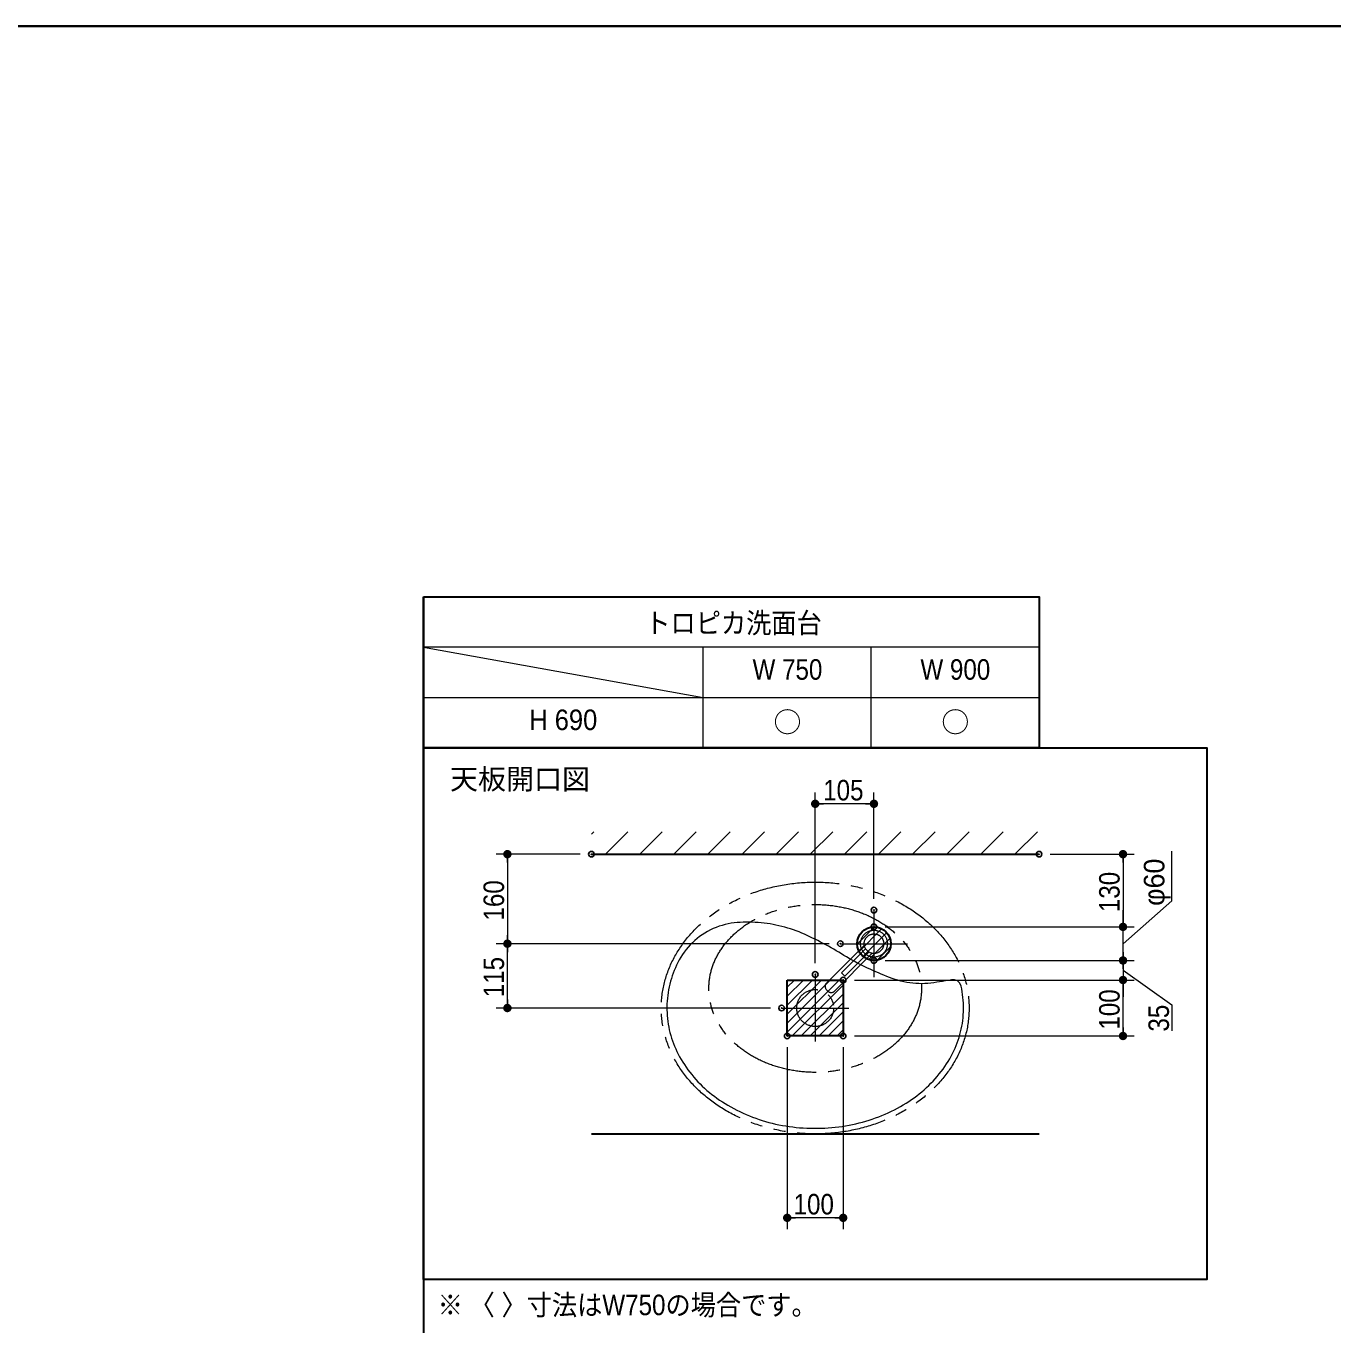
# Model space of a CAD drawing. Units: millimetres, scale not verified. Extents: x -6062 to 6062, y -3045 to 3045.
# Drawn here: x -3728 to -1392, y 449 to 2770 of the extents above; entities that cross this region are included whole.
import ezdxf
from ezdxf.enums import TextEntityAlignment as Align

# ---------------------------------------------------------------- set-up
doc = ezdxf.new("R2010")
doc.units = ezdxf.units.MM
doc.header["$LTSCALE"] = 20
doc.header["$PDMODE"] = 32
doc.header["$PDSIZE"] = 10
doc.linetypes.add('USER5', pattern=[13.3, 8, -1.06, 1.06, -1.06, 1.06, -1.06])
for name, color, linetype, lineweight in [('0-0_1図面枠', 7, 'Continuous', 20), ('0-1_2寸法-1', 7, 'Continuous', 15), ('0-2_0', 7, 'Continuous', 25), ('0-5_2寸法-2', 7, 'Continuous', 15), ('0-6_3一般', 7, 'Continuous', 15)]:
    doc.layers.add(name, color=color, linetype=linetype, lineweight=lineweight)
doc.layers.add('0-3_Defpoints', color=7, linetype='Continuous')
doc.styles.add('ＭＳ Ｐゴシック', font='')
doc.styles.get('ＭＳ Ｐゴシック').set_extended_font_data('MS PGothic')

# ---------------------------------------------------------------- blocks, each defined once
blk = doc.blocks.new('_Dot')
at = {"layer": '0-2_0'}
blk.add_line((-10, 0), (-20, 0), dxfattribs=at)
for points in [[(0, 0), (-10, 0), (-9.92, 1.25)], [(0, 0), (-9.92, -1.25), (-10, 0)], [(0, 0), (-9.92, 1.25), (-9.69, 2.49)], [(0, 0), (-9.69, -2.49), (-9.92, -1.25)], [(0, 0), (-9.69, 2.49), (-9.3, 3.68)], [(0, 0), (-9.3, -3.68), (-9.69, -2.49)], [(0, 0), (-9.3, 3.68), (-8.76, 4.82)], [(0, 0), (-8.76, -4.82), (-9.3, -3.68)], [(0, 0), (-8.76, 4.82), (-8.09, 5.88)], [(0, 0), (-8.09, -5.88), (-8.76, -4.82)], [(0, 0), (-8.09, 5.88), (-7.29, 6.85)], [(0, 0), (-7.29, -6.85), (-8.09, -5.88)], [(0, 0), (-7.29, 6.85), (-6.37, 7.71)], [(0, 0), (-6.37, -7.71), (-7.29, -6.85)], [(0, 0), (-6.37, 7.71), (-5.36, 8.44)], [(0, 0), (-5.36, -8.44), (-6.37, -7.71)], [(0, 0), (-5.36, 8.44), (-4.26, 9.05)], [(0, 0), (-4.26, -9.05), (-5.36, -8.44)], [(0, 0), (-4.26, 9.05), (-3.09, 9.51)], [(0, 0), (-3.09, -9.51), (-4.26, -9.05)], [(0, 0), (-3.09, 9.51), (-1.87, 9.82)], [(0, 0), (-1.87, -9.82), (-3.09, -9.51)], [(0, 0), (-1.87, 9.82), (-0.63, 9.98)], [(0, 0), (-0.63, -9.98), (-1.87, -9.82)], [(0, 0), (-0.63, 9.98), (0.63, 9.98)], [(0, 0), (0.63, -9.98), (-0.63, -9.98)], [(0, 0), (0.63, 9.98), (1.87, 9.82)], [(0, 0), (1.87, 9.82), (3.09, 9.51)], [(0, 0), (3.09, 9.51), (4.26, 9.05)], [(0, 0), (4.26, 9.05), (5.36, 8.44)], [(0, 0), (5.36, 8.44), (6.37, 7.71)], [(0, 0), (6.37, 7.71), (7.29, 6.85)], [(0, 0), (7.29, 6.85), (8.09, 5.88)], [(0, 0), (8.09, 5.88), (8.76, 4.82)], [(0, 0), (8.76, 4.82), (9.3, 3.68)], [(0, 0), (9.3, 3.68), (9.69, 2.49)], [(0, 0), (9.69, 2.49), (9.92, 1.25)], [(0, 0), (9.92, 1.25), (10, 0)], [(0, 0), (1.87, -9.82), (0.63, -9.98)], [(0, 0), (3.09, -9.51), (1.87, -9.82)], [(0, 0), (4.26, -9.05), (3.09, -9.51)], [(0, 0), (5.36, -8.44), (4.26, -9.05)], [(0, 0), (6.37, -7.71), (5.36, -8.44)], [(0, 0), (7.29, -6.85), (6.37, -7.71)], [(0, 0), (8.09, -5.88), (7.29, -6.85)], [(0, 0), (8.76, -4.82), (8.09, -5.88)], [(0, 0), (9.3, -3.68), (8.76, -4.82)], [(0, 0), (9.69, -2.49), (9.3, -3.68)], [(0, 0), (9.92, -1.25), (9.69, -2.49)], [(0, 0), (10, 0), (9.92, -1.25)]]:
    blk.add_solid(points, dxfattribs=at)
blk = doc.blocks.new('グループ-2')
at = {"layer": '0-0_1図面枠', "lineweight": 35}
blk.add_lwpolyline([(-80000, 55400), (80000, 55400), (80000, -55400), (-80000, -55400)], close=True, dxfattribs=at)

msp = doc.modelspace()

# ---------------------------------------------------------------- linework, layer by layer
at = {"layer": '0-0_1図面枠', "lineweight": 30}
msp.add_line((-3017.5, 1750), (-3017.5, -2420), dxfattribs=at)
at = {"layer": '0-0_1図面枠', "lineweight": 15}
for p, q in [((-1917.5, 1660), (-3017.5, 1660)), ((-3017.5, 1660), (-2517.5, 1570)), ((-2517.5, 1480), (-2517.5, 1660)), ((-2217.5, 1480), (-2217.5, 1660)), ((-3017.5, 1570), (-1917.5, 1570))]:
    msp.add_line(p, q, dxfattribs=at)
at = {"layer": '0-0_1図面枠', "lineweight": 30}
for points in [[(-3017.5, 1750), (-1917.5, 1750), (-1917.5, 1480), (-3017.5, 1480)], [(-3017.5, 1480), (-1617.5, 1480), (-1617.5, 530), (-3017.5, 530)]]:
    msp.add_lwpolyline(points, close=True, dxfattribs=at)
at = {"layer": '0-1_2寸法-1'}
for p, q in [((-2317.5, 1095), (-2317.5, 1400)), ((-2227.51, 1380), (-2302.49, 1380)), ((-2212.5, 1210), (-2212.5, 1400)), ((-2737.5, 1290), (-2887.5, 1290)), ((-1897.5, 1290), (-1747.5, 1290)), ((-2867.5, 1274.99), (-2867.5, 1145.01)), ((-1767.5, 1274.99), (-1767.5, 1175.01)), ((-2192.5, 1160), (-1747.5, 1160)), ((-2292.5, 1130), (-2887.5, 1130)), ((-2292.5, 1130), (-2887.5, 1130)), ((-2867.5, 1030.01), (-2867.5, 1114.99)), ((-2247.5, 1065), (-1747.5, 1065)), ((-1767.5, 980.01), (-1767.5, 1049.99)), ((-2397.5, 1015), (-2887.5, 1015)), ((-2247.5, 965), (-1747.5, 965)), ((-2367.5, 945), (-2367.5, 620)), ((-2267.5, 945), (-2267.5, 620)), ((-2282.51, 640), (-2352.49, 640))]:
    msp.add_line(p, q, dxfattribs=at)
at = {"layer": '0-3_Defpoints'}
for p in [(-2317.5, 1380), (-2717.5, 1290), (-1917.5, 1290), (-2212.5, 1190), (-2212.5, 1160), (-2212.5, 1160), (-1767.5, 1160), (-1767.5, 1160), (-2867.5, 1130), (-2272.5, 1130), (-2212.5, 1100), (-2317.5, 1075), (-2267.5, 1065), (-2267.5, 1065), (-1767.5, 1065), (-1767.5, 1065), (-2377.5, 1015), (-2367.5, 965), (-2267.5, 965), (-2367.5, 640)]:
    msp.add_point(p, dxfattribs=at)
at = {"layer": '0-5_2寸法-2'}
for p, q in [((-1767.5, 1175.01), (-1767.5, 1190.01)), ((-2192.5, 1160), (-1747.5, 1160)), ((-1767.5, 1100), (-1767.5, 1160)), ((-1767.5, 1100), (-1767.5, 1160)), ((-1767.5, 1115.01), (-1767.5, 1130.01)), ((-2192.5, 1100), (-1747.5, 1100)), ((-2192.5, 1100), (-1747.5, 1100)), ((-1767.5, 1100), (-1767.5, 1065)), ((-1767.5, 1100), (-1767.5, 1065)), ((-1767.5, 1084.99), (-1767.5, 1069.99)), ((-2247.5, 1065), (-1747.5, 1065)), ((-1767.5, 1049.99), (-1767.5, 1034.99))]:
    msp.add_line(p, q, dxfattribs=at)
for points in [[(-1767.5, 1130), (-1680.44, 1206.51), (-1680.44, 1295.19)], [(-1767.5, 1082.5), (-1680.44, 1020.58), (-1680.44, 974.38)]]:
    msp.add_lwpolyline(points, dxfattribs=at)
at = {"layer": '0-6_3一般'}
for p, q in [((-2717.5, 1325.52), (-2713.02, 1330)), ((-2692.06, 1290), (-2652.06, 1330)), ((-2631.1, 1290), (-2591.1, 1330)), ((-2570.14, 1290), (-2530.14, 1330)), ((-2509.18, 1290), (-2469.18, 1330)), ((-2448.22, 1290), (-2408.22, 1330)), ((-2387.26, 1290), (-2347.26, 1330)), ((-2326.3, 1290), (-2286.3, 1330)), ((-2265.34, 1290), (-2225.34, 1330)), ((-2204.38, 1290), (-2164.38, 1330)), ((-2143.42, 1290), (-2103.42, 1330)), ((-2082.46, 1290), (-2042.46, 1330)), ((-2021.5, 1290), (-1981.5, 1330)), ((-1960.54, 1290), (-1920.54, 1330)), ((-2242.36, 1129.14), (-2211.56, 1159.94)), ((-2239.19, 1116.31), (-2198.88, 1156.62)), ((-2232.16, 1107.34), (-2189.91, 1149.59)), ((-2221.94, 1101.56), (-2184.13, 1139.37)), ((-2206.86, 1100.64), (-2183.03, 1124.47)), ((-2367.5, 1052), (-2354.5, 1065)), ((-2367.5, 1036), (-2338.5, 1065)), ((-2367.5, 1020), (-2322.5, 1065)), ((-2367.5, 1004), (-2306.5, 1065)), ((-2367.5, 988), (-2290.5, 1065)), ((-2367.5, 972), (-2274.5, 1065)), ((-2358.5, 965), (-2267.5, 1056)), ((-2342.5, 965), (-2267.5, 1040)), ((-2326.5, 965), (-2267.5, 1024)), ((-2310.5, 965), (-2267.5, 1008)), ((-2294.5, 965), (-2267.5, 992)), ((-2278.5, 965), (-2267.5, 976))]:
    msp.add_line(p, q, dxfattribs=at)
at = {"layer": '0-6_3一般', "lineweight": 30}
for p, q in [((-2717.5, 1290), (-1917.5, 1290)), ((-2717.5, 790), (-1917.5, 790))]:
    msp.add_line(p, q, dxfattribs=at)
at = {"layer": '0-6_3一般', "linetype": 'USER5'}
for p, q in [((-2212.5, 1190), (-2212.5, 1070)), ((-2272.5, 1130), (-2152.5, 1130)), ((-2317.5, 1075), (-2317.5, 955)), ((-2377.5, 1015), (-2257.5, 1015))]:
    msp.add_line(p, q, dxfattribs=at)
for points in [[(-2446.45, 1168.37), (-2451.78, 1168.14), (-2457.1, 1167.8), (-2462.44, 1167.25), (-2467.8, 1166.48), (-2473.17, 1165.48), (-2478.54, 1164.24), (-2483.88, 1162.76), (-2489.19, 1161.05), (-2494.45, 1159.1), (-2499.64, 1156.91), (-2504.75, 1154.5), (-2509.76, 1151.85), (-2514.66, 1148.99), (-2519.43, 1145.91), (-2524.05, 1142.64), (-2528.53, 1139.16), (-2532.84, 1135.51), (-2536.97, 1131.68), (-2540.92, 1127.7), (-2544.67, 1123.57), (-2548.22, 1119.31), (-2551.56, 1114.94), (-2554.69, 1110.46), (-2557.61, 1105.89), (-2560.31, 1101.26), (-2562.79, 1096.56), (-2565.12, 1091.83), (-2567.31, 1087.06), (-2569.35, 1082.27), (-2571.24, 1077.44), (-2572.99, 1072.58), (-2574.58, 1067.69), (-2576.03, 1062.76), (-2577.34, 1057.81), (-2578.5, 1052.82), (-2579.51, 1047.8), (-2580.37, 1042.75), (-2581.09, 1037.67), (-2581.66, 1032.55)], [(-2252.4, 1101.16), (-2257.03, 1103.78), (-2261.64, 1106.45), (-2266.21, 1109.17), (-2270.78, 1111.91), (-2275.35, 1114.64), (-2279.91, 1117.38), (-2284.49, 1120.1), (-2289.09, 1122.78), (-2293.72, 1125.41), (-2298.38, 1127.99), (-2303.07, 1130.52), (-2307.78, 1133), (-2312.52, 1135.44), (-2317.29, 1137.82), (-2322.08, 1140.15), (-2326.89, 1142.43), (-2331.73, 1144.65), (-2336.59, 1146.83), (-2341.48, 1148.94), (-2346.42, 1150.96), (-2351.42, 1152.87), (-2356.46, 1154.68), (-2361.55, 1156.39), (-2366.68, 1157.99), (-2371.86, 1159.48), (-2377.07, 1160.85), (-2382.31, 1162.12), (-2387.58, 1163.28), (-2392.88, 1164.32), (-2398.2, 1165.24), (-2403.54, 1166.05), (-2408.89, 1166.75), (-2414.26, 1167.33), (-2419.63, 1167.79), (-2425, 1168.14), (-2430.37, 1168.37), (-2435.74, 1168.49), (-2441.1, 1168.49), (-2446.45, 1168.37)], [(-2229.73, 1126.92), (-2297.96, 1058.69), (-2298.41, 1058.17), (-2298.82, 1057.58), (-2299.17, 1056.92), (-2299.45, 1056.2), (-2299.65, 1055.41), (-2299.77, 1054.57), (-2299.79, 1053.69), (-2299.72, 1052.78), (-2299.55, 1051.87), (-2299.29, 1050.95), (-2298.94, 1050.05), (-2298.52, 1049.18), (-2298.04, 1048.35), (-2297.5, 1047.57), (-2296.92, 1046.86), (-2296.3, 1046.2), (-2295.64, 1045.58), (-2294.93, 1045), (-2294.15, 1044.46), (-2293.32, 1043.98), (-2292.45, 1043.56), (-2291.55, 1043.21), (-2290.63, 1042.95), (-2289.72, 1042.78), (-2288.81, 1042.71), (-2287.93, 1042.73), (-2287.09, 1042.85), (-2286.3, 1043.05), (-2285.58, 1043.33), (-2284.92, 1043.68), (-2284.33, 1044.09), (-2283.81, 1044.54), (-2215.58, 1112.77)], [(-2227.38, 1120.78), (-2270.48, 1077.67), (-2264.83, 1072.02), (-2221.72, 1115.12)], [(-2056.81, 1054.22), (-2059.03, 1059.35), (-2063.31, 1063.46), (-2068.74, 1065.53), (-2074.1, 1065.29), (-2079.35, 1064.42), (-2084.6, 1063.55), (-2089.86, 1062.68), (-2095.11, 1061.81), (-2100.36, 1060.94), (-2105.62, 1060.09), (-2110.92, 1059.41), (-2116.26, 1058.91), (-2121.63, 1058.6), (-2127.02, 1058.49), (-2132.42, 1058.57), (-2137.82, 1058.84), (-2143.21, 1059.31), (-2148.58, 1059.98), (-2153.92, 1060.83), (-2159.21, 1061.88), (-2164.45, 1063.11), (-2169.63, 1064.53), (-2174.74, 1066.12), (-2179.77, 1067.88), (-2184.76, 1069.73), (-2189.73, 1071.64), (-2194.69, 1073.6), (-2199.63, 1075.61), (-2204.54, 1077.67), (-2209.44, 1079.79), (-2214.31, 1081.96), (-2219.16, 1084.18), (-2223.99, 1086.45), (-2228.79, 1088.78), (-2233.56, 1091.15), (-2238.31, 1093.58), (-2243.04, 1096.06), (-2247.73, 1098.58), (-2252.4, 1101.16)], [(-2077.18, 924.3), (-2074.56, 928.97), (-2072.09, 933.67), (-2069.76, 938.41), (-2067.59, 943.17), (-2065.55, 947.97), (-2063.67, 952.8), (-2061.93, 957.66), (-2060.34, 962.56), (-2058.9, 967.48), (-2057.6, 972.44), (-2056.45, 977.43), (-2055.45, 982.45), (-2054.59, 987.5), (-2053.88, 992.59), (-2053.32, 997.7), (-2052.9, 1002.85), (-2052.63, 1008.03), (-2052.51, 1013.24), (-2052.53, 1018.47), (-2052.7, 1023.68), (-2053.02, 1028.85), (-2053.49, 1033.98), (-2054.1, 1039.09), (-2054.86, 1044.16), (-2055.76, 1049.21), (-2056.81, 1054.22), (-2056.81, 1054.22)], [(-2581.66, 1032.55), (-2582.08, 1027.4), (-2582.36, 1022.23), (-2582.49, 1017.01), (-2582.47, 1011.78), (-2582.31, 1006.58), (-2582, 1001.41), (-2581.54, 996.27), (-2580.94, 991.16), (-2580.19, 986.08), (-2579.29, 981.04), (-2578.24, 976.03), (-2577.05, 971.05), (-2575.71, 966.1), (-2574.23, 961.18), (-2572.6, 956.3), (-2570.82, 951.45), (-2568.89, 946.63), (-2566.82, 941.84), (-2564.6, 937.08), (-2562.23, 932.36), (-2559.72, 927.66), (-2557.06, 923), (-2554.26, 918.37), (-2551.3, 913.78), (-2548.2, 909.21), (-2544.96, 904.69), (-2541.61, 900.25), (-2538.16, 895.9), (-2534.59, 891.63), (-2530.92, 887.45), (-2527.14, 883.36), (-2523.25, 879.36), (-2519.26, 875.44), (-2515.16, 871.62), (-2510.95, 867.87), (-2506.63, 864.22), (-2502.21, 860.65), (-2497.68, 857.17), (-2493.04, 853.78)], [(-2263.18, 804.45), (-2257.08, 805.53), (-2251.02, 806.74), (-2245, 808.07), (-2239.02, 809.52), (-2233.08, 811.08), (-2227.18, 812.76), (-2221.32, 814.57), (-2215.49, 816.49), (-2209.71, 818.53), (-2203.97, 820.69), (-2198.26, 822.97), (-2192.6, 825.37), (-2186.97, 827.89), (-2181.4, 830.52), (-2175.93, 833.24), (-2170.57, 836.05), (-2165.31, 838.94), (-2160.17, 841.92), (-2155.13, 844.99), (-2150.2, 848.15), (-2145.37, 851.39), (-2140.66, 854.72), (-2136.05, 858.14), (-2131.55, 861.64), (-2127.15, 865.23), (-2122.86, 868.91), (-2118.68, 872.68), (-2114.61, 876.53), (-2110.65, 880.47), (-2106.79, 884.5), (-2103.04, 888.61), (-2099.4, 892.82), (-2095.87, 897.11), (-2092.44, 901.48), (-2089.12, 905.95), (-2085.92, 910.48), (-2082.86, 915.06), (-2079.94, 919.66), (-2077.18, 924.3)], [(-2493.04, 853.78), (-2488.29, 850.47), (-2483.44, 847.26), (-2478.47, 844.12), (-2473.4, 841.08), (-2468.23, 838.12), (-2462.94, 835.25), (-2457.55, 832.47), (-2452.05, 829.78), (-2446.46, 827.17), (-2440.82, 824.69), (-2435.15, 822.32), (-2429.43, 820.08), (-2423.68, 817.95), (-2417.88, 815.94), (-2412.05, 814.05), (-2406.18, 812.28), (-2400.26, 810.63), (-2394.31, 809.1), (-2388.32, 807.69), (-2382.29, 806.39), (-2376.22, 805.22), (-2370.11, 804.16), (-2363.96, 803.23), (-2357.78, 802.41), (-2351.55, 801.71), (-2345.28, 801.13), (-2338.98, 800.67), (-2332.63, 800.33), (-2326.25, 800.11), (-2319.82, 800.01), (-2313.38, 800.02), (-2306.96, 800.16), (-2300.59, 800.42), (-2294.26, 800.79), (-2287.96, 801.28), (-2281.71, 801.89), (-2275.49, 802.63), (-2269.31, 803.48), (-2263.18, 804.45)]]:
    msp.add_lwpolyline(points, dxfattribs=at)
at = {"layer": '0-6_3一般', "lineweight": 30}
msp.add_lwpolyline([(-2367.5, 1065), (-2267.5, 1065), (-2267.5, 965), (-2367.5, 965)], close=True, dxfattribs=at)
msp.add_circle((-2212.5, 1130), 30, dxfattribs=at)
at = {"layer": '0-6_3一般', "linetype": 'USER5'}
for centre, radius in [((-2212.5, 1130), 24), ((-2212.5, 1130), 17.5), ((-2317.5, 1015), 33)]:
    msp.add_circle(centre, radius, dxfattribs=at)
for centre, major_axis, ratio in [((-2317.5, 1015), (275, 0), 0.818182), ((-2317.5, 1050), (190, 0), 0.789474)]:
    msp.add_ellipse(centre, major_axis=major_axis, ratio=ratio, dxfattribs=at)

# ---------------------------------------------------------------- block references
at = {"layer": '0-0_1図面枠', "xscale": 0.05, "yscale": 0.05}
msp.add_blockref('グループ-2', (-1787.5, 0), dxfattribs=at)
at = {"layer": '0-1_2寸法-1', "xscale": 0.7503418, "yscale": 0.7503418}
for p, rotation in [((-2317.5, 1380), 180), ((-2867.5, 1290), 90), ((-1767.5, 1290), 90), ((-1767.5, 1160), 270), ((-2867.5, 1130), 270), ((-2867.5, 1130), 90), ((-1767.5, 1065), 90), ((-2867.5, 1015), 270), ((-1767.5, 965), 270), ((-2367.5, 640), 180)]:
    msp.add_blockref('_Dot', p, dxfattribs=dict(at, rotation=rotation))
for p in [(-2212.5, 1380), (-2267.5, 640)]:
    msp.add_blockref('_Dot', p, dxfattribs=at)
at = {"layer": '0-5_2寸法-2', "xscale": 0.7503418, "yscale": 0.7503418}
for p, rotation in [((-1767.5, 1160), 270), ((-1767.5, 1100), 270), ((-1767.5, 1100), 90), ((-1767.5, 1065), 90)]:
    msp.add_blockref('_Dot', p, dxfattribs=dict(at, rotation=rotation))

# ---------------------------------------------------------------- texts
at = {"layer": '0-0_1図面枠', "style": 'ＭＳ Ｐゴシック'}
for s, height, width, p in [('トロピカ洗面台', 36.69, 0.9, (-2621.09, 1673.86)), ('W 750', 36.66, 0.9, (-2429.45, 1590.79)), ('W 900', 36.66, 0.9, (-2129.45, 1590.79)), ('H 690', 36.66, 0.95, (-2828.49, 1500.79)), ('※ 〈 〉寸法はW750の場合です。', 36.69, 0.9, (-2992.1, 455.01))]:
    msp.add_text(s, height=height, dxfattribs=dict(at, width=width)).set_placement(p, align=Align.BOTTOM_LEFT)
for s, p in [('○', (-2392.09, 1496.74)), ('○', (-2092.09, 1496.74)), ('天板開口図', (-2970, 1394.84))]:
    msp.add_text(s, height=36.66, dxfattribs=at).set_placement(p, align=Align.BOTTOM_LEFT)
at = {"layer": '0-1_2寸法-1', "style": 'ＭＳ Ｐゴシック', "width": 0.9}
for s, p in [('105', (-2303.22, 1375.04)), ('100', (-2356.11, 635.04))]:
    msp.add_text(s, height=36.66, dxfattribs=at).set_placement(p, align=Align.BOTTOM_LEFT)
for s, p in [('160', (-2862.54, 1171.39)), ('130', (-1762.54, 1186.39)), ('115', (-2862.54, 1034.28)), ('100', (-1762.54, 976.39))]:
    msp.add_text(s, height=36.66, rotation=90, dxfattribs=at).set_placement(p, align=Align.BOTTOM_LEFT)
at = {"layer": '0-5_2寸法-2', "style": 'ＭＳ Ｐゴシック'}
msp.add_text('φ60', height=36.66, rotation=90, dxfattribs=at).set_placement((-1682.56, 1197.54), align=Align.BOTTOM_LEFT)
at = {"layer": '0-5_2寸法-2', "style": 'ＭＳ Ｐゴシック', "width": 0.9}
msp.add_text('35', height=36.66, rotation=90, dxfattribs=at).set_placement((-1674.39, 972.89), align=Align.BOTTOM_LEFT)

doc.saveas('drawing.dxf')
